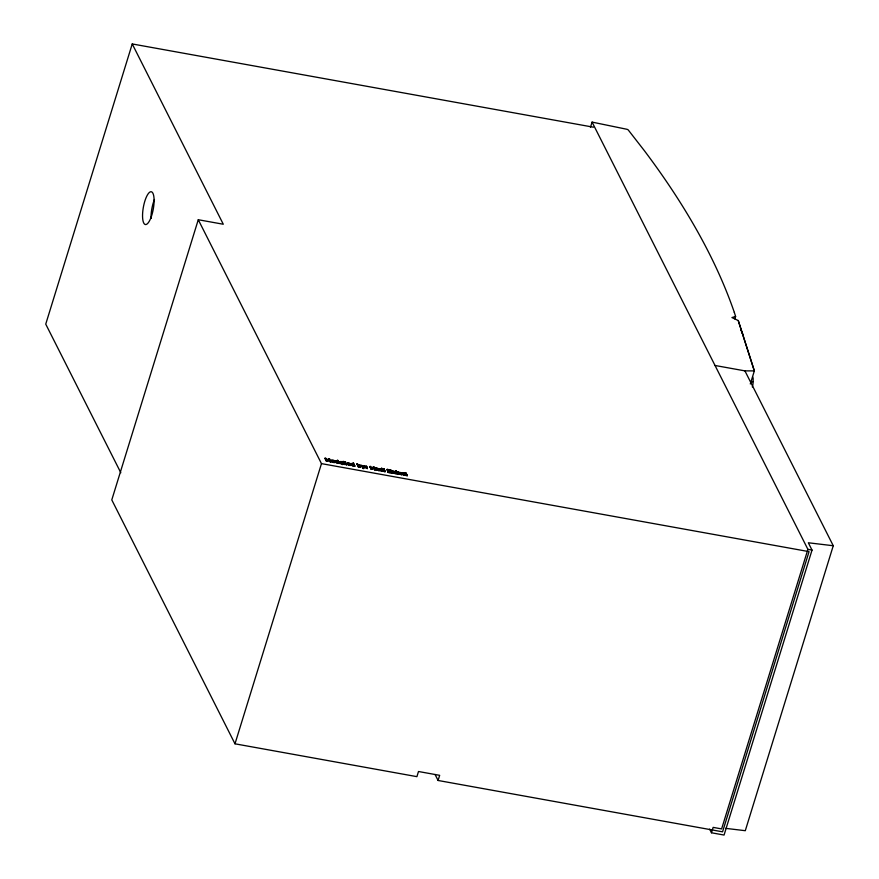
<?xml version="1.0" encoding="UTF-8"?>
<svg xmlns="http://www.w3.org/2000/svg" width="879" height="879" viewBox="0 0 879 879"><rect width="100%" height="100%" fill="white"/><g stroke="black" fill="none" stroke-linecap="round" stroke-linejoin="round"><path stroke-width="1.32" d="M342.052 462.804C338.382 462.541 341.689 460.673 342.228 463.035M348.381 463.683C345.227 462.651 352.347 464.046 348.644 463.738M358.764 467.035L358.94 466.419C362.95 467.936 356.918 463.607 358.643 466.716C362.247 468.309 361.335 463.914 358.16 464.87C359.808 465.057 363.115 468.452 358.116 466.914L357.006 463.826L358.16 464.87M358.94 466.419L357.006 463.826M752.336 387.002A8.603 2.604 -79.8 0 0 753.017 383.716L753.182 378.794A7.636 2.307 -79.8 0 0 752.666 376.959M593.435 127.191L132.235 43.95L45.741 324.131L120.819 472.748M198.269 219.728L111.787 499.909L234.99 743.81L416.91 776.651L418.492 771.509L439.665 775.333L438.083 780.475L722.571 831.82L809.054 551.638L321.472 463.629L198.269 219.728L223.299 224.244L132.235 43.95M234.99 743.81L321.472 463.629M326.845 461.277L325.098 458.168L328.153 459.959L327.933 460.86L329.251 459.223L330.141 461.871L330.867 462.002L329.801 459.025L328.79 458.838L327.988 460.497M326.098 458.355L324.933 458.717M326.164 461.145L325.098 458.168M328.79 458.838L330.867 462.002M328.372 460.937L329.251 459.223M337.613 461.618L337.382 460.288L339.195 463.497L335.987 462.057L335.613 460.805A1.714 0.604 17.2 0 1 336.36 460.728A1.989 0.703 17.2 0 1 337.778 461.079L337.613 461.618A1.989 0.703 17.2 0 0 336.196 461.266A1.714 0.604 17.2 0 0 335.448 461.354L336.064 462.761L338.404 463.189M337.745 461.882C333.449 460.288 339.173 465.167 337.745 461.882L337.91 461.332C333.613 459.75 339.338 464.628 337.91 461.332M339.195 463.497L338.074 460.42M338.503 463.376L338.569 462.651M339.854 462.046C339.008 464.189 346.787 466.255 340.338 462.332L343.195 462.848L343.019 463.387C336.459 463.156 341.03 459.585 343.195 462.848M342.898 461.86L343.755 461.442L344.876 464.53L342.898 461.86L344.876 464.53M343.129 463.804L343.337 463.266L343.337 464.145M343.162 463.815L343.337 463.266L340.338 462.332M344.623 462.167L345.48 461.75L346.601 464.837L344.623 462.167L346.601 464.837M344.183 464.398L343.063 461.31M345.908 464.716L344.788 461.629M350.446 464.727C351.04 463.178 347.612 462.145 346.974 463.321C347.216 465.112 352.732 464.826 349.831 465.452C343.612 463.255 349.128 463.563 350.611 464.189M347.82 464.519L350.369 465.167L351.018 464.156A1.714 0.604 17.2 0 1 351.765 464.079A1.989 0.703 17.2 0 1 353.182 464.431L353.644 463.222L352.951 463.101L353.182 464.431M350.754 465.485C350.292 463.991 353.413 466.881 354.764 466.309L353.644 463.222M352.951 463.101L353.347 463.892A1.989 0.703 17.2 0 0 351.93 463.541A1.714 0.604 17.2 0 0 351.182 463.618C350.029 465.046 355.006 467.112 353.314 464.683L353.479 464.145C349.238 462.596 354.885 467.419 353.479 464.145M354.072 466.189C354.061 465.551 349.315 463.991 353.314 464.683M357.984 465.409L357.698 463.958M358.116 465.661C359.148 463.431 362.368 467.815 358.819 466.167L358.28 465.123M360.895 465.76L361.807 465.354L363.609 466.903L363.269 467.771L360.895 465.76L363.445 467.452L364.049 465.76L364.609 466.43L364.049 465.76M362.917 468.397L363.818 467.991L363.653 468.529L362.917 468.397L363.434 467.221L361.06 465.211M365.521 466.595L366.576 466.211L366.642 467.221L365.521 466.595L366.807 466.672M365.763 467.057L365.686 466.057M366.576 466.211L366.642 467.221M366.213 467.958L367.257 467.573L367.323 468.584L366.213 467.958L367.323 468.584M366.444 468.419L366.378 467.408M369.905 466.826L370.795 466.419L371.114 467.914L373.641 468.375L373.322 466.881L374.058 467.013L375.113 469.99L373.949 468.122L371.432 467.661L371.861 469.397L371.136 469.265L369.905 466.826L371.114 467.914M371.136 469.265L370.07 466.288M371.861 469.397L371.432 467.661M373.641 468.375L373.322 466.881M375.113 469.99L374.058 467.013M374.388 469.858L373.949 468.122M375.685 468.177L375.476 468.705L375.487 467.859L378.442 468.617L379.168 470.715C371.114 467.518 382.002 469.595 375.487 467.859M376.564 469.485L377.574 470.199L378.245 470.144L378.157 469.089L376.476 469.045L378.409 469.595M378.475 470.595L378.541 469.858M381.728 469.584L381.497 468.254L383.31 471.463L380.102 470.012L379.728 468.771A1.714 0.604 17.2 0 1 380.475 468.694A1.989 0.703 17.2 0 1 381.893 469.045L381.728 469.584A1.989 0.703 17.2 0 0 380.31 469.232C379.904 470.375 383.848 471.166 382.024 469.298L380.233 469.133A1.714 0.604 17.2 0 0 379.563 469.309L380.178 470.726L382.519 471.155M381.86 469.836C377.563 468.254 383.288 473.133 381.86 469.836L382.024 469.298M383.31 471.463L382.189 468.375M383.035 469.188L383.991 468.793L383.991 469.65L383.035 469.188L384.255 469.408L385.013 471.77L383.398 469.815L383.563 469.276L384.321 471.649M382.618 471.342L382.684 470.606M383.2 469.507L383.2 468.65M383.991 468.793L383.991 469.65M385.013 471.77L384.255 469.408M390.133 470.177L387.156 470.21L387.178 469.375L390.803 470.034L390.792 470.869L388.749 472.188C396.704 472.88 387.276 473.99 388.122 471.485L390.133 470.177L387.178 469.375M388.111 472.331L388.122 471.485M388.749 472.188L390.957 470.32M390.792 470.869L390.803 470.034M394.297 472.353L391.913 471.671L391.924 470.825L394.88 471.583L395.594 473.682L392.276 472.814L392.078 472.276L394.473 471.814L391.924 470.825M391.803 472.737L391.968 472.199L388.925 471.638M391.946 473.023L391.968 472.199M394.429 472.605C390.913 471.594 394.638 474.33 394.429 472.605L394.594 472.056C391.078 471.045 394.803 473.781 394.594 472.056M395.297 471.397L396.253 471.001L396.253 471.858L395.297 471.397L396.528 471.616L397.275 473.99L395.66 472.034L395.836 471.496L396.583 473.858M394.913 473.561C394.583 472.869 389.716 471.276 394.473 471.814M395.462 471.715L395.462 470.858M396.253 471.001L396.253 471.858M397.275 473.99L396.528 471.616M397.374 472.342L398.231 471.924L398.165 472.671L400.33 472.99L401.527 474.748L399.253 472.902L398.297 472.935L398.989 474.297L398.297 474.166L397.374 472.342L398.165 472.671M398.297 472.935L400.143 472.616L400.835 474.627M398.297 474.166L397.539 471.803M398.989 474.297L398.473 472.386M404.197 474.144L401.813 473.462L401.813 472.605L404.769 473.363L405.494 475.473C404.725 475.067 398.912 472.43 404.197 474.144L401.912 474.177L404.703 475.154M401.813 473.462L401.813 472.605M401.527 474.748L400.692 472.572L398.341 472.133M404.329 474.418L402.802 473.803L404.494 473.847C402.077 473.814 402.582 475.924 404.318 474.385L403.89 473.539M405.197 473.1L406.054 472.682L407.175 475.77L405.197 473.1L407.175 475.77M404.801 475.341L404.878 474.605M406.483 475.649L405.362 472.561M590.468 127.323L592.083 122.104L626.848 129.268A1.593 0.56 17.2 0 1 628.254 129.971L644.208 150.474A1899.079 673.896 17.2 0 1 734.306 312.364M734.833 318.912L735.602 316.44L734.317 312.364M750.303 383.969L754.347 370.894L738.25 320.549L731.943 317.572L735.602 316.44M725.614 828.348L745.293 830.699L833.259 545.738L808.328 542.772L812.02 550.1L724.065 835.05L711.485 832.776L713.144 827.381L721.615 828.908L807.911 549.353L592.083 122.104M363.653 468.529L364.774 465.881M387.958 472.034L389.968 470.715M378.377 470.397L375.619 469.595L376.454 469.199M750.743 381.816L753.237 381.574M715.023 365.477L744.92 370.872L754.347 370.894L738.25 320.549M343.502 463.607L340.217 462.804M402.011 472.924L404.34 473.539M391.759 471.364L392.968 471.507M401.648 473.155L402.868 473.298M383.365 468.968L384.156 469.111M395.627 471.177L396.418 471.32M337.217 460.827L337.91 460.959M356.83 464.376L357.533 464.497M381.332 468.793L382.024 468.914M373.157 467.419L373.883 467.551M387.013 469.924L390.639 470.573M371.279 467.375L373.806 467.837M383.398 469.815L384.09 469.946M395.66 472.034L396.352 472.155M340.217 462.101L342.392 462.497M347.644 463.442L349.82 463.837M328.537 460.398L325.955 458.629M371.257 468.21L373.784 468.661M326.329 460.607L327.01 460.728M330.306 461.321L331.031 461.453M338.668 462.837L339.36 462.958M344.348 463.859L345.04 463.98M346.073 464.167L346.765 464.299M354.929 465.771L354.138 465.463M366.609 467.881L367.488 468.035M371.301 468.727L372.026 468.859M374.553 469.309L375.289 469.441M378.64 470.045L379.332 470.177M382.783 470.792L383.475 470.924M384.486 471.111L385.178 471.232M388.276 471.792L392.111 472.484M395.77 473.144L394.979 472.825M396.759 473.32L397.451 473.44M398.462 473.627L399.154 473.748M401.011 474.089L401.703 474.21M404.977 474.803L405.658 474.924M406.647 475.11L407.34 475.231M807.911 549.353L812.02 550.1M376.531 468.54L377.838 468.903M348.6 464.332L350.919 464.947M341.568 462.266L343.019 463.387M394.275 471.869L395.594 473.682M404.406 473.77L405.494 475.473M325.79 459.179L327.933 460.86M334.306 461.222C330.526 462.354 333.877 458.234 334.712 462.508A1.736 0.615 17.2 0 1 333.888 462.574L331.735 461.838L331.317 460.607A1.747 0.615 17.2 0 1 332.141 460.541L332.932 460.684A1.736 0.615 17.2 0 1 333.987 461.09M378.42 469.298L379.168 470.715M744.92 370.872L833.259 545.738M709.628 829.106L711.485 832.776M381.497 468.254L381.893 469.045M353.907 464.617L354.764 466.309M337.382 460.288L337.778 461.079M329.076 459.772L330.141 461.871M435.083 774.531L438.083 780.475M743.403 335.591L740.799 329.724A5.164 1.835 17.2 0 0 740.634 329.46M151.045 218.333A16.679 5.054 -79.8 0 1 154.462 199.5M331.833 460.948C333.394 464.134 335.382 460.387 331.833 460.948M335.097 461.728L334.877 461.969A1.736 0.615 17.2 0 1 334.053 462.035L331.899 461.299L331.493 460.058A1.747 0.615 17.2 0 1 332.306 459.992L333.097 460.135A1.736 0.615 17.2 0 1 334.163 460.541L335.097 461.728M150.683 218.333A16.679 5.054 -79.8 0 0 151.715 191.886A16.679 5.054 -79.8 0 0 142.574 214.234A16.679 5.054 -79.8 0 0 150.683 218.333"/></g></svg>
